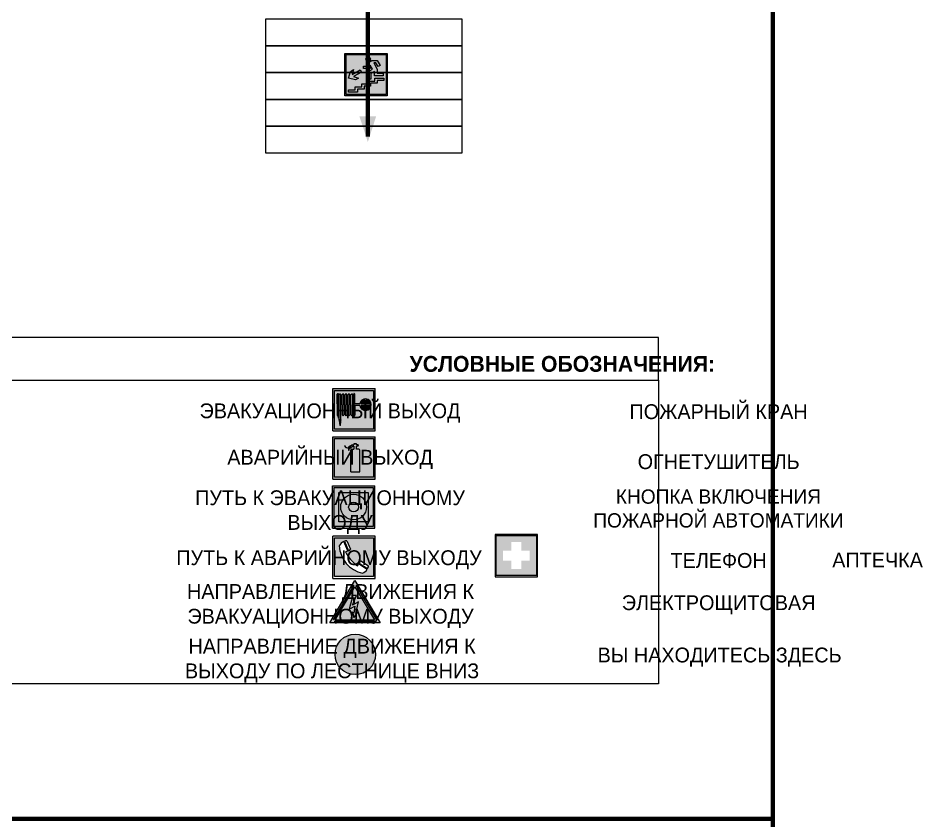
# Model space of a CAD drawing. Header units: millimetres. Extents: x 13810 to 67229, y 12374 to 21950.
# Drawn here: x 21416.4 to 21587.4, y 19873.2 to 20024.9 of the extents above; entities that cross this region are included whole.
import ezdxf

# ---------------------------------------------------------------- set-up
doc = ezdxf.new("R2010")
doc.units = ezdxf.units.MM
doc.layers.add('План_Штампы', color=7, linetype='Continuous')
doc.styles.add('обычный', font='arial.ttf')

# ---------------------------------------------------------------- blocks, each defined once
blk = doc.blocks.new('вниз 3')
at = {"lineweight": 0, "true_color": 0xffffff}
h = blk.add_hatch(color=7, dxfattribs=at)
h.dxf.hatch_style = 1
h.paths.add_polyline_path([(40997.5, -4475.69), (40997.25, -4475.28), (40995.76, -4476.15), (40995.97, -4475.23), (40995.39, -4475.56), (40995.05, -4476.83), (40996.33, -4477.17), (40996.91, -4476.83), (40996, -4476.55)], flags=0)
h.paths.add_polyline_path([(40999.81, -4473.95), (41000.22, -4473.95), (41000.64, -4474.67), (41001.03, -4474.43), (41000.46, -4473.49), (41000.42, -4473.49), (40999.43, -4473.49), (40998.68, -4473.92), (40998.68, -4474.57), (40997.88, -4474.57), (40997.88, -4475), (40999.14, -4475), (40999.14, -4474.43), (40999.14, -4474.38), (40999.59, -4475.15), (40998.72, -4475.67), (40998.72, -4477.06), (40999.24, -4477.06), (40999.24, -4475.96), (40999.95, -4475.56), (40999.95, -4476.43), (41001.61, -4476.43), (41001.61, -4475.88), (41000.47, -4475.88), (41000.47, -4475.12)], flags=0)
h.paths.add_polyline_path([(40999.2, -4473.24, 1), (40998.35, -4473.24, 1)], flags=0)
h.paths.add_polyline_path([(41000.46, -4477.26), (41001.69, -4477.26), (41001.69, -4476.84), (41000.03, -4476.84), (41000.03, -4477.39), (40998.78, -4477.39), (40998.78, -4477.95), (40997.53, -4477.95), (40997.53, -4478.5), (40996.29, -4478.5), (40996.29, -4479.06), (40995.05, -4479.06), (40995.05, -4479.48), (40995.29, -4479.48), (40996.72, -4479.48), (40996.72, -4478.92), (40997.97, -4478.92), (40997.97, -4478.36), (40999.2, -4478.36), (40999.2, -4477.81), (41000.46, -4477.81)], flags=0)
h.paths.add_polyline_path([(41002.37, -4472.17), (40994.37, -4472.17), (40994.37, -4480.17), (41002.37, -4480.17)])
h.paths.add_polyline_path([(41002.16, -4479.96), (40994.57, -4479.96), (40994.57, -4472.37), (41002.16, -4472.37)], flags=16)
h.paths.add_polyline_path([(41001.61, -4475.88), (41001.61, -4476.43), (40999.95, -4476.43), (40999.95, -4475.56), (40999.24, -4475.96), (40999.24, -4477.06), (40998.72, -4477.06), (40998.72, -4475.67), (40999.59, -4475.15), (40999.14, -4474.38), (40999.14, -4474.43), (40999.14, -4475), (40997.88, -4475), (40997.88, -4474.57), (40998.68, -4474.57), (40998.68, -4473.92), (40999.43, -4473.49), (41000.42, -4473.49), (41000.46, -4473.49), (41001.03, -4474.43), (41000.64, -4474.67), (41000.22, -4473.95), (40999.81, -4473.95), (41000.47, -4475.12), (41000.47, -4475.88)], flags=0)
h.paths.add_polyline_path([(41001.69, -4476.84), (41001.69, -4477.26), (41000.46, -4477.26), (41000.46, -4477.81), (40999.2, -4477.81), (40999.2, -4478.36), (40997.97, -4478.36), (40997.97, -4478.92), (40996.72, -4478.92), (40996.72, -4479.48), (40995.05, -4479.48), (40995.05, -4479.06), (40996.29, -4479.06), (40996.29, -4478.5), (40997.53, -4478.5), (40997.53, -4477.95), (40998.78, -4477.95), (40998.78, -4477.39), (41000.03, -4477.39), (41000.03, -4476.84)], flags=0)
h.paths.add_polyline_path([(40998.35, -4473.24, -1), (40999.2, -4473.24, -1)], flags=0)
h.paths.add_polyline_path([(40997.5, -4475.69), (40996, -4476.55), (40996.91, -4476.83), (40996.33, -4477.17), (40995.05, -4476.83), (40995.39, -4475.56), (40995.97, -4475.23), (40995.76, -4476.15), (40997.25, -4475.28)], flags=0)
at = {"lineweight": 0}
h = blk.add_hatch(color=126, dxfattribs=at)
h.dxf.hatch_style = 1
h.paths.add_polyline_path([(41002.16, -4472.37), (40994.57, -4472.37), (40994.57, -4479.96), (41002.16, -4479.96)])
h.paths.add_polyline_path([(40995.97, -4475.23), (40995.76, -4476.15), (40997.25, -4475.28), (40997.5, -4475.69), (40996, -4476.55), (40996.91, -4476.83), (40996.33, -4477.17), (40995.05, -4476.83), (40995.39, -4475.56)], flags=16)
h.paths.add_polyline_path([(40997.88, -4474.57), (40998.68, -4474.57), (40998.68, -4473.92), (40999.43, -4473.49), (41000.42, -4473.49), (41000.46, -4473.49), (41001.03, -4474.43), (41000.64, -4474.67), (41000.22, -4473.95), (40999.81, -4473.95), (41000.47, -4475.12), (41000.47, -4475.88), (41001.61, -4475.88), (41001.61, -4476.43), (40999.95, -4476.43), (40999.95, -4475.56), (40999.24, -4475.96), (40999.24, -4477.06), (40998.72, -4477.06), (40998.72, -4475.67), (40999.59, -4475.15), (40999.14, -4474.38), (40999.14, -4474.43), (40999.14, -4475), (40997.88, -4475)], flags=16)
h.paths.add_polyline_path([(40998.35, -4473.24, -1), (40999.2, -4473.24, -1)], flags=16)
h.paths.add_polyline_path([(40997.53, -4477.95), (40998.78, -4477.95), (40998.78, -4477.39), (41000.03, -4477.39), (41000.03, -4476.84), (41001.69, -4476.84), (41001.69, -4477.26), (41000.46, -4477.26), (41000.46, -4477.81), (40999.2, -4477.81), (40999.2, -4478.36), (40997.97, -4478.36), (40997.97, -4478.92), (40996.72, -4478.92), (40996.72, -4479.48), (40995.05, -4479.48), (40995.05, -4479.06), (40996.29, -4479.06), (40996.29, -4478.5), (40997.53, -4478.5)], flags=16)
at = {"lineweight": 0, "true_color": 0xffffff}
h = blk.add_hatch(color=7, dxfattribs=at)
h.dxf.hatch_style = 1
h.paths.add_polyline_path([(40999.2, -4473.24, 1), (40998.35, -4473.24, 1)])
h.paths.add_polyline_path([(40999.81, -4473.95), (41000.22, -4473.95), (41000.64, -4474.67), (41001.03, -4474.43), (41000.46, -4473.49), (41000.42, -4473.49), (40999.43, -4473.49), (40998.68, -4473.92), (40998.68, -4474.57), (40997.88, -4474.57), (40997.88, -4475), (40999.14, -4475), (40999.14, -4474.43), (40999.14, -4474.38), (40999.59, -4475.15), (40998.72, -4475.67), (40998.72, -4477.06), (40999.24, -4477.06), (40999.24, -4475.96), (40999.95, -4475.56), (40999.95, -4476.43), (41001.61, -4476.43), (41001.61, -4475.88), (41000.47, -4475.88), (41000.47, -4475.12)])
h.paths.add_polyline_path([(40999.2, -4477.81), (41000.46, -4477.81), (41000.46, -4477.26), (41001.69, -4477.26), (41001.69, -4476.84), (41000.03, -4476.84), (41000.03, -4477.39), (40998.78, -4477.39), (40998.78, -4477.95), (40997.53, -4477.95), (40997.53, -4478.5), (40996.29, -4478.5), (40996.29, -4479.06), (40995.05, -4479.06), (40995.05, -4479.48), (40995.29, -4479.48), (40996.72, -4479.48), (40996.72, -4478.92), (40997.97, -4478.92), (40997.97, -4478.36), (40999.2, -4478.36)])
h.paths.add_polyline_path([(40997.5, -4475.69), (40997.25, -4475.28), (40995.76, -4476.15), (40995.97, -4475.23), (40995.39, -4475.56), (40995.05, -4476.83), (40996.33, -4477.17), (40996.91, -4476.83), (40996, -4476.55)])
at = {"color": 126, "lineweight": 0}
for points in [[(40994.37, -4472.17), (41002.37, -4472.17), (41002.37, -4480.17), (40994.37, -4480.17)], [(40994.57, -4472.37), (41002.16, -4472.37), (41002.16, -4479.96), (40994.57, -4479.96)]]:
    blk.add_lwpolyline(points, close=True, dxfattribs=at)
for points in [[(40999.14, -4474.43), (40999.14, -4475), (40997.88, -4475), (40997.88, -4474.57), (40998.68, -4474.57), (40998.68, -4473.92), (40999.43, -4473.49), (41000.42, -4473.49), (41000.46, -4473.49), (41001.03, -4474.43), (41000.64, -4474.67), (41000.22, -4473.95), (40999.81, -4473.95), (41000.47, -4475.12), (41000.47, -4475.88), (41001.61, -4475.88), (41001.61, -4476.43), (40999.95, -4476.43), (40999.95, -4475.56), (40999.24, -4475.96), (40999.24, -4477.06), (40998.72, -4477.06), (40998.72, -4475.67), (40999.59, -4475.15), (40999.14, -4474.38), (40999.14, -4474.43)], [(40995.05, -4476.83), (40995.39, -4475.56), (40995.97, -4475.23), (40995.76, -4476.15), (40997.25, -4475.28), (40997.5, -4475.69), (40996, -4476.55), (40996.91, -4476.83), (40996.33, -4477.17), (40995.05, -4476.83)], [(40995.29, -4479.48), (40995.05, -4479.48), (40995.05, -4479.06), (40996.29, -4479.06), (40996.29, -4478.5), (40997.53, -4478.5), (40997.53, -4477.95), (40998.78, -4477.95), (40998.78, -4477.39), (41000.03, -4477.39), (41000.03, -4476.84), (41001.69, -4476.84), (41001.69, -4477.26), (41000.46, -4477.26), (41000.46, -4477.81), (40999.2, -4477.81), (40999.2, -4478.36), (40997.97, -4478.36), (40997.97, -4478.92), (40996.72, -4478.92), (40996.72, -4479.48), (40995.05, -4479.48)]]:
    blk.add_lwpolyline(points, dxfattribs=at)
blk.add_circle((40998.77, -4473.24), 0.426, dxfattribs=at)
blk = doc.blocks.new('A$C3E6D3DDE')
at = {"lineweight": 5}
h = blk.add_hatch(color=40, dxfattribs=at)
h.paths.add_polyline_path([(24.1, 1.45), (16.46, -11.35), (31.74, -11.35)])
h.paths.add_polyline_path([(24.09, -0.46), (30.03, -10.41), (18.14, -10.41)], flags=16)
h.paths.add_polyline_path([(24.54, -3.08), (23.41, -6.02), (25.13, -5.01), (24.33, -8.5), (24.82, -8.27), (23.79, -9.86), (23.4, -8.04), (23.8, -8.43), (24.04, -6.29), (22.39, -7.25), (23.44, -3.08)], flags=0)
h = blk.add_hatch(color=256, dxfattribs=at)
h.paths.add_polyline_path([(24.37, 0.03, 0.567511), (23.82, 0.03), (17.59, -10.4, 0.582454), (17.86, -10.88), (30.32, -10.88, 0.582149), (30.6, -10.4)])
h.paths.add_polyline_path([(24.09, -0.46), (18.14, -10.41), (30.03, -10.41)], flags=16)
h.paths.add_polyline_path([(24.54, -3.08), (23.41, -6.02), (25.13, -5.01), (24.33, -8.5), (24.82, -8.27), (23.79, -9.86), (23.4, -8.04), (23.8, -8.43), (24.04, -6.29), (22.39, -7.25), (23.44, -3.08)], flags=0)
h = blk.add_hatch(color=40, dxfattribs=at)
h.paths.add_polyline_path([(24.09, -0.46), (18.14, -10.41), (30.03, -10.41)])
h.paths.add_polyline_path([(24.82, -8.27), (23.79, -9.86), (23.4, -8.04), (23.8, -8.43), (24.04, -6.29), (22.39, -7.25), (23.44, -3.08), (24.54, -3.08), (23.41, -6.02), (25.13, -5.01), (24.33, -8.5)], flags=16)
at = {"color": 40, "lineweight": 5}
for p, q in [((16.46, -11.35), (24.1, 1.45)), ((24.1, 1.45), (31.74, -11.35))]:
    blk.add_line(p, q, dxfattribs=at)
at = {"lineweight": 5}
for p, q in [((17.59, -10.4), (23.82, 0.03)), ((24.37, 0.03), (30.6, -10.4)), ((18.14, -10.41), (24.09, -0.46)), ((24.09, -0.46), (30.03, -10.41)), ((23.44, -3.08), (22.39, -7.25)), ((23.41, -6.02), (24.54, -3.08)), ((25.13, -5.01), (23.41, -6.02)), ((24.54, -3.08), (23.44, -3.08)), ((24.33, -8.5), (25.13, -5.01)), ((22.39, -7.25), (24.04, -6.29)), ((23.8, -8.43), (23.4, -8.04)), ((23.4, -8.04), (23.79, -9.86)), ((24.04, -6.29), (23.8, -8.43)), ((17.86, -10.88), (30.32, -10.88)), ((18.14, -10.41), (30.03, -10.41)), ((23.79, -9.86), (24.82, -8.27)), ((24.82, -8.27), (24.33, -8.5))]:
    blk.add_line(p, q, dxfattribs=at)
at = {"color": 50, "lineweight": 5}
blk.add_line((31.74, -11.35), (16.46, -11.35), dxfattribs=at)
blk = doc.blocks.new('A$C54414219')
at = {"true_color": 0xffffff}
h = blk.add_hatch(color=7, dxfattribs=at)
h.paths.add_polyline_path([(2.39, -9.45), (2.39, -18.3), (11.23, -18.3), (11.23, -9.45)], flags=0)
h.paths.add_polyline_path([(10.71, -13.87, -1), (2.92, -13.87, -1)], flags=0)
h.paths.add_polyline_path([(8.3, -13.87, -1), (5.33, -13.87, -1)], flags=0)
h.paths.add_polyline_path([(0.41, -7.47), (0.41, -20.27), (13.21, -20.27), (13.21, -7.47)])
h.paths.add_polyline_path([(0.92, -19.77), (12.71, -19.77), (12.71, -7.98), (0.92, -7.98)], flags=16)
h.paths.add_polyline_path([(11.23, -9.45), (11.23, -18.3), (2.39, -18.3), (2.39, -9.45)], flags=0)
at = {"lineweight": 5}
h = blk.add_hatch(color=242, dxfattribs=at)
h.paths.add_polyline_path([(12.71, -7.98), (0.92, -7.98), (0.92, -19.77), (12.71, -19.77)])
h.paths.add_polyline_path([(11.23, -18.3), (2.39, -18.3), (2.39, -9.45), (11.23, -9.45)], flags=16)
h.paths.add_polyline_path([(10.71, -13.87, -1), (2.92, -13.87, -1)], flags=0)
h.paths.add_polyline_path([(8.3, -13.87, -1), (5.33, -13.87, -1)], flags=0)
at = {"true_color": 0xffffff}
h = blk.add_hatch(color=7, dxfattribs=at)
h.paths.add_polyline_path([(2.39, -9.45), (2.39, -18.3), (11.23, -18.3), (11.23, -9.45)])
h.paths.add_polyline_path([(10.71, -13.87, -1), (2.92, -13.87, -1)], flags=16)
h.paths.add_polyline_path([(8.3, -13.87, -1), (5.33, -13.87, -1)], flags=0)
at = {"lineweight": 5}
h = blk.add_hatch(color=242, dxfattribs=at)
h.paths.add_polyline_path([(2.92, -13.87, 1), (10.71, -13.87, 1)])
h.paths.add_polyline_path([(8.3, -13.87, -1), (5.33, -13.87, -1)], flags=16)
at = {"color": 242, "lineweight": 5}
for p, q in [((0.41, -20.27), (0.41, -7.47)), ((0.41, -7.47), (13.21, -7.47)), ((0.41, -7.47), (13.21, -7.47)), ((13.21, -20.27), (13.21, -7.47)), ((0.41, -20.27), (13.21, -20.27))]:
    blk.add_line(p, q, dxfattribs=at)
for points in [[(0.92, -7.98), (12.71, -7.98), (12.71, -19.77), (0.92, -19.77)], [(2.39, -9.45), (11.23, -9.45), (11.23, -18.3), (2.39, -18.3)]]:
    blk.add_lwpolyline(points, close=True, dxfattribs=at)
for radius in [3.89, 1.49]:
    blk.add_circle((6.81, -13.87), radius, dxfattribs=at)
blk = doc.blocks.new('A$C456E1F9C')
at = {"lineweight": 5}
h = blk.add_hatch(color=242, dxfattribs=at)
h.paths.add_polyline_path([(0.51, -1.47), (0.51, -13.26), (12.29, -13.26), (12.29, -1.47)])
h.paths.add_polyline_path([(5.42, -4.95, -0.254479), (4.78, -5.4), (3.52, -2.53, -0.209735), (4.23, -2.4)], flags=16)
h.paths.add_polyline_path([(8.53, -8.6), (10.87, -10.17), (10.54, -10.76), (8.03, -9.13, -0.192251)], flags=16)
h.paths.add_polyline_path([(4.61, -5.49, 0.005518), (3.87, -5.72, 0.128647), (7.49, -10.01, 0.00809), (7.83, -9.33), (10.47, -10.97, -0.16736), (8.99, -12.25, -0.327862), (1.95, -3.95, -0.166952), (3.36, -2.62)], flags=16)
at = {"color": 242, "lineweight": 5}
for p, q in [((0, -13.77), (0, -0.97)), ((12.8, -0.97), (0, -0.97)), ((4.61, -5.49), (3.36, -2.62)), ((3.52, -2.53), (4.78, -5.4)), ((4.23, -2.4), (5.42, -4.95)), ((12.8, -13.77), (12.8, -0.97)), ((7.83, -9.33), (10.47, -10.97)), ((8.03, -9.13), (10.54, -10.76)), ((10.81, -10.12), (8.53, -8.6)), ((10.54, -10.76), (10.8, -10.3)), ((10.8, -10.3), (10.81, -10.12)), ((0, -13.77), (12.8, -13.77))]:
    blk.add_line(p, q, dxfattribs=at)
blk.add_lwpolyline([(0.51, -1.47), (12.29, -1.47), (12.29, -13.26), (0.51, -13.26)], close=True, dxfattribs=at)
for centre, radius, start, end in [((4.59, -5.34), 2.99, 114.2845, 152.1974), ((4.02, -3.27), 0.891, 76.3284, 123.7092), ((11.12, -3.31), 9.19, 183.9915, 256.6009), ((4.68, -4.59), 0.824, 276.9621, 334.0723), ((14.98, -39.1), 35.17, 107.1487, 108.4135), ((13.86, -0.94), 11.08, 205.5536, 234.8762), ((-13.31, 0.8), 23.44, 332.5487, 334.4027), ((8.94, -9.5), 0.989, 114.4092, 157.9388), ((7.87, -9.46), 3, 291.9291, 329.9329)]:
    blk.add_arc(centre, radius, start, end, dxfattribs=at)
blk = doc.blocks.new('A$C18900ED3')
h = blk.add_hatch(color=126)
h.paths.add_polyline_path([(-0.18, -0.18), (-7.02, -0.18), (-7.02, -7.02), (-0.18, -7.02)])
h.paths.add_polyline_path([(-5.89, -4.46), (-5.89, -2.77), (-4.46, -2.77), (-4.46, -1.31), (-2.77, -1.31), (-2.77, -2.77), (-1.33, -2.77), (-1.33, -4.46), (-2.77, -4.46), (-2.77, -5.89), (-4.46, -5.89), (-4.46, -4.46)], flags=16)
at = {"color": 126}
for p, q in [((-7.2, 0), (-7.2, -7.2)), ((0, 0), (-7.2, 0)), ((0, -7.2), (0, 0)), ((-7.02, -7.02), (-7.02, -0.18)), ((-7.02, -0.18), (-0.18, -0.18)), ((-0.18, -0.18), (-0.18, -7.02)), ((-7.2, -7.2), (0, -7.2)), ((-0.18, -7.02), (-7.02, -7.02))]:
    blk.add_line(p, q, dxfattribs=at)
blk = doc.blocks.new('A$C37112FD5')
at = {"true_color": 0xf5f5ff}
h = blk.add_hatch(color=7, dxfattribs=at)
h.dxf.hatch_style = 1
h.paths.add_polyline_path([(12.8, -7.4), (0, -7.4), (0, -20.2), (12.8, -20.2)])
h.paths.add_polyline_path([(12.29, -7.91), (12.29, -19.69), (0.51, -19.69), (0.51, -7.91)], flags=16)
h.paths.add_polyline_path([(4.98, -9.04, -0.42597), (5.17, -9.22), (5.17, -12.25), (5.17, -15.29, -0.432244), (4.98, -15.47), (4.83, -15.47, -0.42597), (4.64, -15.29), (4.64, -12.25), (4.64, -9.22, -0.432244), (4.83, -9.04)], flags=0)
h.paths.add_polyline_path([(4.28, -9.22), (4.28, -12.25), (4.28, -15.29, -0.432244), (4.09, -15.47), (3.94, -15.47, -0.42597), (3.75, -15.29), (3.75, -12.25), (3.75, -9.22, -0.432244), (3.94, -9.04), (4.09, -9.04, -0.42597)], flags=0)
h.paths.add_polyline_path([(5.72, -9.04), (5.87, -9.04, -0.42597), (6.06, -9.22), (6.06, -12.25), (6.06, -15.29, -0.432244), (5.87, -15.47), (5.72, -15.47, -0.42597), (5.53, -15.29), (5.53, -12.25), (5.53, -9.22, -0.432244)], flags=0)
h.paths.add_polyline_path([(6.42, -8.9), (6.5, -8.9, -0.42597), (6.69, -9.08), (6.69, -12.03), (8.21, -12.03, -15.824349), (8.21, -12.47), (6.69, -12.47), (6.69, -15.42, -0.432244), (6.5, -15.6), (6.42, -15.6)], flags=0)
h.paths.add_polyline_path([(3.39, -9.22), (3.39, -12.25), (3.39, -15.29, -0.432244), (3.2, -15.47), (3.05, -15.47, -0.42597), (2.85, -15.29), (2.85, -12.25), (2.85, -9.22, -0.432244), (3.05, -9.04), (3.2, -9.04, -0.42597)], flags=0)
h.paths.add_polyline_path([(2.5, -9.22), (2.5, -16.71), (1.96, -16.71), (1.96, -9.22, -0.432244), (2.15, -9.04), (2.31, -9.04, -0.42597)], flags=0)
h.paths.add_polyline_path([(1.61, -8.9), (1.61, -15.6), (1.57, -15.6, -0.42597), (1.37, -15.42), (1.37, -12.03), (1.37, -9.09, -0.432244), (1.57, -8.9)], flags=0)
h.paths.add_polyline_path([(9.76, -10.81), (9.76, -12.03), (8.49, -12.03, -0.336371)], flags=0)
h.paths.add_polyline_path([(8.49, -12.47), (9.76, -12.47), (9.76, -13.7, -0.336371)], flags=0)
h.paths.add_polyline_path([(10.11, -10.81, -0.336371), (11.38, -12.03), (10.11, -12.03)], flags=0)
h.paths.add_polyline_path([(10.11, -12.47), (11.38, -12.47, -0.336371), (10.11, -13.7)], flags=0)
h.paths.add_polyline_path([(2.5, -16.84), (2.5, -17.05), (1.97, -17.05), (1.97, -16.84)], flags=0)
h.paths.add_polyline_path([(2.5, -17.24, -0.033778), (2.24, -18.6, -0.033778), (1.97, -17.24)], flags=0)
h = blk.add_hatch(color=242)
h.dxf.hatch_style = 1
h.paths.add_polyline_path([(12.29, -7.91), (0.51, -7.91), (0.51, -19.69), (12.29, -19.69)])
h.paths.add_polyline_path([(6.42, -15.6), (6.42, -8.9), (6.5, -8.9, -0.42597), (6.69, -9.08), (6.69, -12.03), (8.21, -12.03, -15.824349), (8.21, -12.47), (6.69, -12.47), (6.69, -15.42, -0.432244), (6.5, -15.6)], flags=16)
h.paths.add_polyline_path([(5.87, -15.47), (5.72, -15.47, -0.42597), (5.53, -15.29), (5.53, -12.25), (5.53, -9.22, -0.432244), (5.72, -9.04), (5.87, -9.04, -0.42597), (6.06, -9.22), (6.06, -12.25), (6.06, -15.29, -0.432244)], flags=16)
h.paths.add_polyline_path([(4.98, -15.47), (4.83, -15.47, -0.42597), (4.64, -15.29), (4.64, -12.25), (4.64, -9.22, -0.432244), (4.83, -9.04), (4.98, -9.04, -0.42597), (5.17, -9.22), (5.17, -12.25), (5.17, -15.29, -0.432244)], flags=16)
h.paths.add_polyline_path([(4.09, -15.47), (3.94, -15.47, -0.42597), (3.75, -15.29), (3.75, -12.25), (3.75, -9.22, -0.432244), (3.94, -9.04), (4.09, -9.04, -0.42597), (4.28, -9.22), (4.28, -12.25), (4.28, -15.29, -0.432244)], flags=16)
h.paths.add_polyline_path([(3.2, -15.47), (3.05, -15.47, -0.42597), (2.85, -15.29), (2.85, -12.25), (2.85, -9.22, -0.432244), (3.05, -9.04), (3.2, -9.04, -0.42597), (3.39, -9.22), (3.39, -12.25), (3.39, -15.29, -0.432244)], flags=16)
h.paths.add_polyline_path([(2.5, -17.05), (1.97, -17.05), (1.97, -16.84), (2.5, -16.84)], flags=16)
h.paths.add_polyline_path([(2.5, -17.24, -0.033778), (2.24, -18.6, -0.033778), (1.97, -17.24)], flags=16)
h.paths.add_polyline_path([(2.5, -16.71), (1.96, -16.71), (1.96, -9.22, -0.432244), (2.15, -9.04), (2.31, -9.04, -0.42597), (2.5, -9.22)], flags=16)
h.paths.add_polyline_path([(1.61, -15.6), (1.57, -15.6, -0.42597), (1.37, -15.42), (1.37, -12.03), (1.37, -9.09, -0.432244), (1.57, -8.9), (1.61, -8.9)], flags=16)
h.paths.add_polyline_path([(8.49, -12.47), (9.76, -12.47), (9.76, -13.7, -0.336371)], flags=0)
h.paths.add_polyline_path([(10.11, -13.7), (10.11, -12.47), (11.38, -12.47, -0.336371)], flags=0)
h.paths.add_polyline_path([(8.49, -12.03, -0.336371), (9.76, -10.81), (9.76, -12.03)], flags=0)
h.paths.add_polyline_path([(10.11, -12.03), (10.11, -10.81, -0.336371), (11.38, -12.03)], flags=0)
h = blk.add_hatch(color=7, dxfattribs=at)
h.dxf.hatch_style = 1
h.paths.add_polyline_path([(1.61, -8.9), (1.57, -8.9, 0.432244), (1.37, -9.09), (1.37, -12.03), (1.37, -15.42, 0.42597), (1.57, -15.6), (1.61, -15.6)])
h.paths.add_polyline_path([(2.5, -9.22, 0.42597), (2.31, -9.04), (2.15, -9.04, 0.432244), (1.96, -9.22), (1.96, -16.71), (2.5, -16.71)])
h.paths.add_polyline_path([(2.5, -16.84), (1.97, -16.84), (1.97, -17.05), (2.5, -17.05)])
h.paths.add_polyline_path([(2.5, -17.24), (1.97, -17.24, 0.033778), (2.24, -18.6, 0.033778)])
h.paths.add_polyline_path([(3.39, -12.25), (3.39, -9.22, 0.42597), (3.2, -9.04), (3.05, -9.04, 0.432244), (2.85, -9.22), (2.85, -12.25), (2.85, -15.29, 0.42597), (3.05, -15.47), (3.2, -15.47, 0.432244), (3.39, -15.29)])
h.paths.add_polyline_path([(4.28, -12.25), (4.28, -9.22, 0.42597), (4.09, -9.04), (3.94, -9.04, 0.432244), (3.75, -9.22), (3.75, -12.25), (3.75, -15.29, 0.42597), (3.94, -15.47), (4.09, -15.47, 0.432244), (4.28, -15.29)])
h.paths.add_polyline_path([(5.17, -12.25), (5.17, -9.22, 0.42597), (4.98, -9.04), (4.83, -9.04, 0.432244), (4.64, -9.22), (4.64, -12.25), (4.64, -15.29, 0.42597), (4.83, -15.47), (4.98, -15.47, 0.432244), (5.17, -15.29)])
h.paths.add_polyline_path([(6.06, -12.25), (6.06, -9.22, 0.42597), (5.87, -9.04), (5.72, -9.04, 0.432244), (5.53, -9.22), (5.53, -12.25), (5.53, -15.29, 0.42597), (5.72, -15.47), (5.87, -15.47, 0.432244), (6.06, -15.29)])
h.paths.add_polyline_path([(6.69, -12.47), (8.21, -12.47, 15.824349), (8.21, -12.03), (6.69, -12.03), (6.69, -9.08, 0.42597), (6.5, -8.9), (6.42, -8.9), (6.42, -15.6), (6.5, -15.6, 0.432244), (6.69, -15.42)])
h.paths.add_polyline_path([(8.49, -12.47), (9.76, -12.47), (9.76, -13.7, -0.336371)], flags=16)
h.paths.add_polyline_path([(8.49, -12.03, -0.336371), (9.76, -10.81), (9.76, -12.03)], flags=16)
h.paths.add_polyline_path([(10.11, -12.47), (11.38, -12.47, -0.336371), (10.11, -13.7)], flags=16)
h.paths.add_polyline_path([(10.11, -12.03), (10.11, -10.81, -0.336371), (11.38, -12.03)], flags=16)
h = blk.add_hatch(color=242)
h.dxf.hatch_style = 1
h.paths.add_polyline_path([(9.76, -10.81, 0.336371), (8.49, -12.03), (9.76, -12.03)])
h.paths.add_polyline_path([(10.11, -10.81), (10.11, -12.03), (11.38, -12.03, 0.336371)])
h.paths.add_polyline_path([(11.38, -12.47), (10.11, -12.47), (10.11, -13.7, 0.336371)])
h.paths.add_polyline_path([(9.76, -12.47), (8.49, -12.47, 0.336371), (9.76, -13.7)])
at = {"color": 242, "lineweight": 5}
for p, q in [((0, -20.2), (0, -7.4)), ((0, -7.4), (12.8, -7.4)), ((12.8, -20.2), (12.8, -7.4)), ((1.37, -12.03), (1.37, -9.08)), ((1.57, -8.9), (1.61, -8.9)), ((1.61, -8.9), (1.61, -15.6)), ((1.96, -16.71), (1.96, -9.22)), ((2.15, -9.04), (2.31, -9.04)), ((2.5, -16.71), (2.5, -9.22)), ((2.85, -12.25), (2.85, -9.22)), ((3.05, -9.04), (3.2, -9.04)), ((3.39, -12.25), (3.39, -9.22)), ((3.75, -12.25), (3.75, -9.22)), ((3.94, -9.04), (4.09, -9.04)), ((4.28, -12.25), (4.28, -9.22)), ((4.64, -12.25), (4.64, -9.22)), ((4.83, -9.04), (4.98, -9.04)), ((5.17, -12.25), (5.17, -9.22)), ((5.53, -12.25), (5.53, -9.22)), ((5.72, -9.04), (5.87, -9.04)), ((6.06, -12.25), (6.06, -9.22)), ((6.42, -8.9), (6.42, -15.6)), ((6.5, -8.9), (6.42, -8.9)), ((6.69, -12.03), (6.69, -9.08)), ((9.76, -10.81), (9.76, -12.03)), ((10.11, -10.81), (10.11, -12.03)), ((1.37, -12.03), (1.37, -15.42)), ((2.85, -12.25), (2.85, -15.29)), ((3.39, -12.25), (3.39, -15.29)), ((3.75, -12.25), (3.75, -15.29)), ((4.28, -12.25), (4.28, -15.29)), ((4.64, -12.25), (4.64, -15.29)), ((5.17, -12.25), (5.17, -15.29)), ((5.53, -12.25), (5.53, -15.29)), ((6.06, -12.25), (6.06, -15.29)), ((8.21, -12.03), (6.69, -12.03)), ((8.21, -12.47), (6.69, -12.47)), ((6.69, -12.47), (6.69, -15.42)), ((9.76, -12.03), (8.49, -12.03)), ((9.76, -12.47), (8.49, -12.47)), ((9.76, -12.47), (9.76, -13.7)), ((11.38, -12.03), (10.11, -12.03)), ((11.38, -12.47), (10.11, -12.47)), ((10.11, -12.47), (10.11, -13.7)), ((1.57, -15.6), (1.61, -15.6)), ((3.05, -15.47), (3.2, -15.47)), ((3.94, -15.47), (4.09, -15.47)), ((4.83, -15.47), (4.98, -15.47)), ((5.72, -15.47), (5.87, -15.47)), ((6.42, -15.6), (6.5, -15.6)), ((1.96, -16.71), (2.5, -16.71)), ((1.97, -16.84), (2.5, -16.84)), ((1.97, -17.05), (1.97, -16.84)), ((2.5, -17.05), (1.97, -17.05)), ((1.97, -17.24), (2.5, -17.24)), ((2.5, -16.84), (2.5, -17.05)), ((0, -20.2), (12.8, -20.2))]:
    blk.add_line(p, q, dxfattribs=at)
blk.add_lwpolyline([(0.51, -7.91), (12.29, -7.91), (12.29, -19.69), (0.51, -19.69)], close=True, dxfattribs=at)
for centre, radius, start, end in [((1.56, -9.09), 0.182, 87.1027, 180.6071), ((2.15, -9.22), 0.182, 87.1027, 180.6071), ((2.32, -9.22), 0.182, 359.3929, 92.8973), ((3.04, -9.22), 0.182, 87.1027, 180.6071), ((3.21, -9.22), 0.182, 359.3929, 92.8973), ((3.93, -9.22), 0.182, 87.1027, 180.6071), ((4.1, -9.22), 0.182, 359.3929, 92.8973), ((4.82, -9.22), 0.182, 87.1027, 180.6071), ((4.99, -9.22), 0.182, 359.3929, 92.8973), ((5.71, -9.22), 0.182, 87.1027, 180.6071), ((5.88, -9.22), 0.182, 359.3929, 92.8973), ((6.51, -9.09), 0.182, 359.3929, 92.8973), ((9.93, -12.25), 1.74, 187.2319, 172.7681), ((9.93, -12.25), 1.46, 96.9927, 171.3585), ((9.93, -12.25), 1.46, 8.6415, 83.0073), ((9.93, -12.25), 1.46, 188.6415, 263.0073), ((9.93, -12.25), 1.46, 276.9927, 351.3585), ((1.56, -15.42), 0.182, 179.3929, 272.8973), ((3.04, -15.29), 0.182, 179.3929, 272.8973), ((3.21, -15.29), 0.182, 267.1027, 0.6071), ((3.93, -15.29), 0.182, 179.3929, 272.8973), ((4.1, -15.29), 0.182, 267.1027, 0.6071), ((4.82, -15.29), 0.182, 179.3929, 272.8973), ((4.99, -15.29), 0.182, 267.1027, 0.6071), ((5.71, -15.29), 0.182, 179.3929, 272.8973), ((5.88, -15.29), 0.182, 267.1027, 0.6071), ((6.51, -15.42), 0.182, 267.1027, 0.6071), ((12.17, -15.98), 10.27, 187.041, 194.7793), ((-7.7, -15.98), 10.27, 345.2207, 352.959)]:
    blk.add_arc(centre, radius, start, end, dxfattribs=at)
blk = doc.blocks.new('A$C3AD82952')
at = {"true_color": 0xf5f5ff}
h = blk.add_hatch(color=7, dxfattribs=at)
h.dxf.hatch_style = 1
h.paths.add_polyline_path([(8.21, 8.73, 0.414214), (7.89, 9.05), (7.22, 9.05), (7.22, 9.92), (7.59, 9.92, 1), (7.57, 10.36), (7.22, 10.36), (7.22, 10.6), (6.43, 10.6), (6.43, 10.36), (6.01, 10.36), (4.74, 9.59), (4.74, 8.69), (4.98, 8.73), (4.98, 9.26), (6.12, 9.91), (6.43, 9.91), (6.43, 9.05), (5.76, 9.05, 0.414214), (5.44, 8.73), (5.44, 2.2), (8.21, 2.2)], flags=0)
h.paths.add_polyline_path([(12.8, 12.8), (0, 12.8), (0, 0), (12.8, 0)])
h.paths.add_polyline_path([(0.51, 12.29), (12.29, 12.29), (12.29, 0.51), (0.51, 0.51)], flags=16)
h.paths.add_polyline_path([(4.74, 9.59), (6.01, 10.36), (6.43, 10.36), (6.43, 10.6), (7.22, 10.6), (7.22, 10.36), (7.59, 10.36, -0.94586), (7.59, 9.92), (7.22, 9.92), (7.22, 9.05), (7.89, 9.05, -0.414214), (8.21, 8.73), (8.21, 2.2), (5.44, 2.2), (5.44, 8.73, -0.414214), (5.76, 9.05), (6.43, 9.05), (6.43, 9.91), (6.12, 9.91), (4.98, 9.26), (4.98, 8.73), (4.74, 8.69)], flags=0)
h = blk.add_hatch(color=242)
h.dxf.hatch_style = 1
h.paths.add_polyline_path([(12.29, 12.29), (0.51, 12.29), (0.51, 0.51), (12.29, 0.51)])
h.paths.add_polyline_path([(4.74, 8.69), (4.74, 9.59), (6.01, 10.36), (6.43, 10.36), (6.43, 10.6), (7.22, 10.6), (7.22, 10.36), (7.59, 10.36, -0.94586), (7.59, 9.92), (7.22, 9.92), (7.22, 9.05), (7.89, 9.05, -0.414214), (8.21, 8.73), (8.21, 2.2), (5.44, 2.2), (5.44, 8.73, -0.414214), (5.76, 9.05), (6.43, 9.05), (6.43, 9.91), (6.12, 9.91), (4.98, 9.26), (4.98, 8.73)], flags=16)
h = blk.add_hatch(color=7, dxfattribs=at)
h.dxf.hatch_style = 1
h.paths.add_polyline_path([(8.21, 8.73, 0.414214), (7.89, 9.05), (7.22, 9.05), (7.22, 9.92), (7.59, 9.92, 1), (7.57, 10.36), (7.22, 10.36), (7.22, 10.6), (6.43, 10.6), (6.43, 10.36), (6.01, 10.36), (4.74, 9.59), (4.74, 8.69), (4.98, 8.73), (4.98, 9.26), (6.12, 9.91), (6.43, 9.91), (6.43, 9.05), (5.76, 9.05, 0.414214), (5.44, 8.73), (5.44, 2.2), (8.21, 2.2)])
at = {"color": 242, "lineweight": 5}
for p, q in [((0, 0), (0, 12.8)), ((0, 12.8), (12.8, 12.8)), ((12.8, 0), (12.8, 12.8)), ((6.01, 10.36), (4.74, 9.59)), ((4.74, 9.59), (4.74, 8.69)), ((4.74, 8.69), (4.98, 8.73)), ((4.98, 9.26), (6.12, 9.91)), ((4.98, 8.73), (4.98, 9.26)), ((5.44, 2.2), (5.44, 8.73)), ((5.76, 9.05), (6.43, 9.05)), ((6.01, 10.36), (6.43, 10.36)), ((6.12, 9.91), (6.43, 9.91)), ((7.22, 10.6), (6.43, 10.6)), ((6.43, 10.6), (6.43, 10.36)), ((6.43, 9.91), (6.43, 9.05)), ((7.22, 10.36), (7.22, 10.6)), ((7.59, 10.36), (7.22, 10.36)), ((7.22, 9.05), (7.22, 9.92)), ((7.59, 9.92), (7.22, 9.92)), ((7.89, 9.05), (7.22, 9.05)), ((8.21, 2.2), (8.21, 8.73)), ((0, 0), (12.8, 0)), ((5.44, 2.2), (8.21, 2.2))]:
    blk.add_line(p, q, dxfattribs=at)
blk.add_lwpolyline([(0.51, 12.29), (12.29, 12.29), (12.29, 0.51), (0.51, 0.51)], close=True, dxfattribs=at)
for centre, radius, start, end in [((5.76, 8.73), 0.32, 90, 180), ((7.58, 10.14), 0.223, 273.1875, 86.8125), ((7.89, 8.73), 0.32, 0, 90)]:
    blk.add_arc(centre, radius, start, end, dxfattribs=at)
blk = doc.blocks.new('A$C7B8C2D5B')
at = {"lineweight": 0}
h = blk.add_hatch(color=5, dxfattribs=at)
h.dxf.hatch_style = 1
h.paths.add_polyline_path([(1.397, -3.024, 1), (-2.112, -3.024, 1)])
at = {"color": 5, "lineweight": 0}
blk.add_circle((-0.358, -3.024), 1.755, dxfattribs=at)

msp = doc.modelspace()

# ---------------------------------------------------------------- linework, layer by layer
at = {"color": 2, "lineweight": 100}
for points in [[(20959.05, 20268.54), (21559.05, 20268.54), (21559.05, 19873.54), (20959.05, 19873.54)], [(20959.05, 19873.54), (21559.05, 19873.54), (21559.05, 19478.54), (20959.05, 19478.54)]]:
    msp.add_lwpolyline(points, close=True, dxfattribs=at)
at = {"color": 126, "lineweight": 100, "true_color": 0x008754}
msp.add_lwpolyline([(21482.5, 20002.55), (21482.5, 20088.86)], dxfattribs=at)
at = {"lineweight": 0}
for points in [[(21500.31, 20024.73), (21463.12, 20024.73), (21463.12, 20019.67), (21500.31, 20019.67)], [(21500.31, 20019.67), (21463.12, 20019.67), (21463.12, 20014.61), (21500.31, 20014.61)], [(21500.31, 20014.61), (21463.12, 20014.61), (21463.12, 20009.55), (21500.31, 20009.55)], [(21500.31, 20009.55), (21463.12, 20009.55), (21463.12, 20004.49), (21500.31, 20004.49)], [(21500.31, 20004.49), (21463.12, 20004.49), (21463.12, 19999.43), (21500.31, 19999.43)]]:
    msp.add_lwpolyline(points, close=True, dxfattribs=at)
for points in [[(21393.66, 19956.48), (21537.43, 19956.48), (21537.43, 19964.53), (21393.66, 19964.53)], [(21393.66, 19956.48), (21537.43, 19956.48), (21537.43, 19899.08), (21393.66, 19899.08)]]:
    msp.add_lwpolyline(points, close=True)
at = {"layer": 'План_Штампы', "color": 126, "true_color": 0x008754}
msp.add_solid([(21480.89, 20006.35), (21484.05, 20006.34), (21482.49, 20001.49)], dxfattribs=at)

# ---------------------------------------------------------------- block references
at = {"color": 126, "true_color": 0x008754}
msp.add_blockref('вниз 3', (-19516.21, 24490.41), dxfattribs=at)
for name, p, xscale, yscale, zscale in [('A$C37112FD5', (21475.84, 19959.5), 0.6249984004534781, 0.6249984004534781, 0.6249984004534781), ('A$C3AD82952', (21475.84, 19937.8), 0.625, 0.625, 0.625), ('A$C54414219', (21475.53, 19941.17), 0.625, 0.625, 0.625), ('A$C456E1F9C', (21475.84, 19927.63), 0.625, 0.625, 0.625), ('A$C18900ED3', (21514.57, 19927.34), 1.111111111007631, 1.111111111007631, 1.111111111007631), ('A$C3E6D3DDE', (21464.98, 19917.7), 0.625, 0.625, 0.625), ('A$C7B8C2D5B', (21480.88, 19911.23), 2.177419353276491, 2.177419353276491, 2.177419353276491)]:
    msp.add_blockref(name, p, dxfattribs=dict(xscale=xscale, yscale=yscale, zscale=zscale))

# ---------------------------------------------------------------- texts
at = {"lineweight": 0, "attachment_point": 5, "style": 'обычный'}
for s, insert, char_height, width in [('{\\fProxima Nova Rg|b1|i0|c204|p2;УСЛОВНЫЕ ОБОЗНАЧЕНИЯ:\\H1.1997x; }', (21519.25, 19959.54), 3, 175.1736), ('\\pi-8.4,l8.4,t8.4;{\\fProxima Nova Rg|b0|i0|c204|p2;ЭВАКУАЦИОННЫЙ ВЫХОД\\H1.6404x; }', (21475.33, 19950.28), 2.8, 126.6484), ('\\pi-8.4,l8.4,t8.4;{\\fProxima Nova Rg|b0|i0|c204|p2;ПОЖАРНЫЙ КРАН\\H1.6404x; }', (21548.79, 19950.51), 2.8, 126.6484), ('\\pi-8.4,l8.4,t8.4;{\\fProxima Nova Rg|b0|i0|c204|p2;АВАРИЙНЫЙ ВЫХОД\\H1.6404x; }', (21475.35, 19941.51), 2.8, 126.6484), ('\\pi-8.4,l8.4,t8.4;{\\fProxima Nova Rg|b0|i0|c204|p2;ОГНЕТУШИТЕЛЬ\\H1.1997x; }', (21548.81, 19941.06), 2.8, 126.6484), ('\\pi-8.4,l8.4,t8.4;{\\fProxima Nova Rg|b0|i0|c204|p2;ПУТЬ К ЭВАКУАЦИОННОМУ \\PВЫХОДУ }', (21475.34, 19931.52), 2.8, 126.6484), ('\\pi-8.1,l8.1,t8.1;{\\fProxima Nova Rg|b0|i0|c204|p2;КНОПКА ВКЛЮЧЕНИЯ\\PПОЖАРНОЙ АВТОМАТИКИ}', (21548.76, 19932.21), 2.7, 126.6484), ('\\pi-8.4,l8.4,t8.4;{\\fProxima Nova Rg|b0|i0|c204|p2;ПУТЬ К АВАРИЙНОМУ ВЫХОДУ \\H1.6404x; }', (21475.14, 19922.52), 2.8, 126.6484), ('\\pi-8.4,l8.4,t8.4;{\\fProxima Nova Rg|b0|i0|c204|p2;ТЕЛЕФОН\\H1.1997x; }', (21548.8, 19922.39), 2.8, 126.6484), ('\\pi-8.4,l8.4,t8.4;{\\fProxima Nova Rg|b0|i0|c204|p2;АПТЕЧКА\\H1.1667x; }', (21578.85, 19922.48), 2.8, 126.6484), ('\\pi-8.4,l8.4,t8.4;{\\fProxima Nova Rg|b0|i0|c204|p2;НАПРАВЛЕНИЕ ДВИЖЕНИЯ К \\PЭВАКУАЦИОННОМУ ВЫХОДУ}', (21475.43, 19913.79), 2.8, 126.6484), ('\\pi-8.4,l8.4,t8.4;{\\fProxima Nova Rg|b0|i0|c204|p2;ЭЛЕКТРОЩИТОВАЯ\\H1.1997x; }', (21548.8, 19914.01), 2.8, 126.6484), ('\\pi-8.4,l8.4,t8.4;{\\fProxima Nova Rg|b0|i0|c204|p2;НАПРАВЛЕНИЕ ДВИЖЕНИЯ К \\PВЫХОДУ ПО ЛЕСТНИЦЕ ВНИЗ}', (21475.72, 19903.47), 2.8, 126.6484), ('\\pi-8.4,l8.4,t8.4;{\\fProxima Nova Rg|b0|i0|c204|p2;ВЫ НАХОДИТЕСЬ ЗДЕСЬ\\H1.1997x; }', (21548.99, 19904.13), 2.8, 126.6484)]:
    msp.add_mtext(s, dxfattribs=dict(at, insert=insert, char_height=char_height, width=width))

doc.saveas('drawing.dxf')
